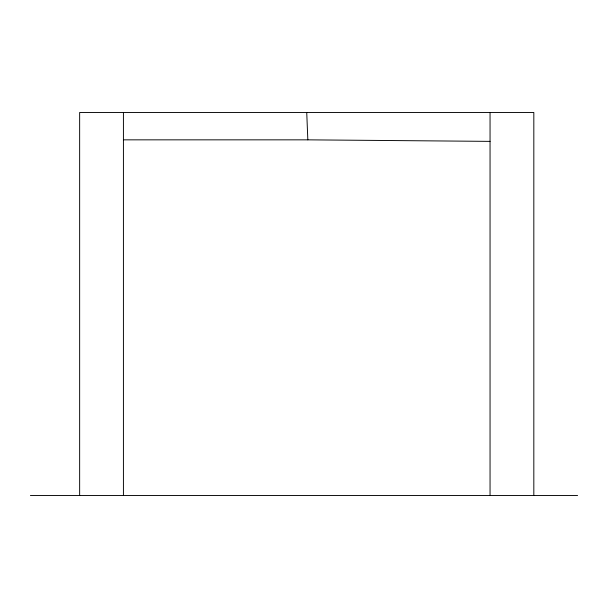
<?xml version="1.0" encoding="UTF-8"?>
<svg xmlns="http://www.w3.org/2000/svg" width="608" height="608" viewBox="0 0 608 608"><rect width="100%" height="100%" fill="white"/><g stroke="black" fill="none" stroke-linecap="round" stroke-linejoin="round"><path stroke-width="0.91" d="M123.424 139.84L307.83 139.84L490.048 141.375M30.4 495.52L577.6 495.52M306.736 112.48L307.83 139.84M533.824 495.52L533.824 112.48L79.648 112.48L79.648 495.52M490.048 112.48L490.048 495.52M123.424 112.48L123.424 495.52"/></g></svg>
